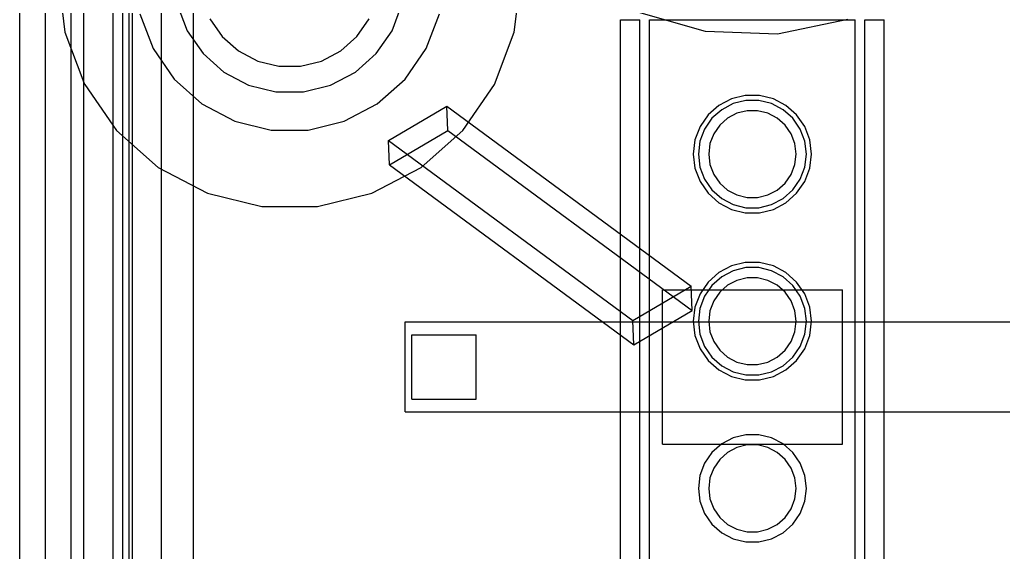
# Model space of a CAD drawing. Header units: millimetres. Extents: x -610 to 577, y -771 to 522.
# Drawn here: x 248 to 324.5, y -166.5 to -125.1 of the extents above; entities that cross this region are included whole.
import ezdxf

# ---------------------------------------------------------------- set-up
doc = ezdxf.new("R2010")
doc.units = ezdxf.units.MM
doc.layers.add('HIDDEN', color=8, linetype='Continuous')
doc.layers.add('VISIBLE', color=7, linetype='Continuous')

msp = doc.modelspace()

# ---------------------------------------------------------------- linework, layer by layer
at = {"layer": 'HIDDEN'}
for points in [[(248, -317.096), (248, -77.096)], [(250, -317.096), (250, -77.096)], [(250, -317.096), (250, -77.096)], [(250, -317.096), (250, -77.096)], [(250, -317.096), (250, -77.096)], [(250, -317.096), (250, -77.096)], [(250, -317.096), (250, -77.096)], [(252, -317.096), (252, -77.096)], [(253, -317.096), (253, -77.096)], [(255.25, -83.096), (255.25, -311.096)], [(256, -83.096), (256, -311.096)], [(256.75, -83.096), (256.75, -311.096)], [(256.75, -83.096), (256.75, -311.096)], [(256.5, -86.096), (256.5, -308.096)], [(256.5, -86.096), (256.5, -308.096)], [(259, -86.096), (259, -308.096)], [(259, -86.096), (259, -308.096)], [(261.5, -86.096), (261.5, -308.096)], [(261.5, -86.096), (261.5, -308.096)], [(251, -121.761), (251.523, -126.069)], [(286.477, -126.069), (287, -121.761)], [(260.262, -123.915), (261.031, -125.944)], [(276.969, -125.944), (277.738, -123.915)], [(257.349, -124.633), (258.375, -127.338)], [(279.625, -127.338), (280.651, -124.633)], [(301.361, -126.009), (295.983, -124.472)], [(262.802, -125.014), (263.76, -126.403)], [(274.24, -126.403), (275.198, -125.014)], [(294.75, -257.096), (294.75, -125.096)], [(294.75, -257.096), (294.75, -125.096)], [(294.75, -125.096), (296.25, -125.096)], [(294.75, -125.096), (296.25, -125.096)], [(296.25, -257.096), (296.25, -125.096)], [(296.25, -257.096), (296.25, -125.096)], [(297, -257.096), (297, -125.096)], [(297, -257.096), (297, -125.096)], [(297, -125.096), (313, -125.096)], [(297, -125.096), (313, -125.096)], [(312.426, -125.075), (306.95, -126.214)], [(313, -257.096), (313, -125.096)], [(313, -257.096), (313, -125.096)], [(313.75, -257.096), (313.75, -125.096)], [(313.75, -257.096), (313.75, -125.096)], [(313.75, -125.096), (315.25, -125.096)], [(313.75, -125.096), (315.25, -125.096)], [(315.25, -257.096), (315.25, -125.096)], [(315.25, -257.096), (315.25, -125.096)], [(251.523, -126.069), (253, -129.963)], [(261.031, -125.944), (262.263, -127.729)], [(275.737, -127.729), (276.969, -125.944)], [(284.938, -130.126), (286.477, -126.069)], [(306.95, -126.214), (301.361, -126.009)], [(263.76, -126.403), (265.024, -127.522)], [(272.976, -127.522), (274.24, -126.403)], [(258.375, -127.338), (260.018, -129.719)], [(262.263, -127.729), (263.887, -129.168)], [(265.024, -127.522), (266.518, -128.306)], [(271.482, -128.306), (272.976, -127.522)], [(274.113, -129.168), (275.737, -127.729)], [(277.982, -129.719), (279.625, -127.338)], [(266.518, -128.306), (268.156, -128.71)], [(269.844, -128.71), (271.482, -128.306)], [(263.887, -129.168), (265.809, -130.176)], [(268.156, -128.71), (269.844, -128.71)], [(272.191, -130.176), (274.113, -129.168)], [(260.018, -129.719), (262.183, -131.637)], [(275.817, -131.637), (277.982, -129.719)], [(265.809, -130.176), (267.915, -130.696)], [(267.915, -130.696), (270.085, -130.696)], [(270.085, -130.696), (272.191, -130.176)], [(282.473, -133.698), (284.938, -130.126)], [(303.369, -131.245), (302.387, -131.76)], [(303.369, -131.245), (302.387, -131.76)], [(304.446, -130.98), (303.369, -131.245)], [(304.446, -130.98), (303.369, -131.245)], [(304.494, -131.377), (303.511, -131.619)], [(304.494, -131.377), (303.511, -131.619)], [(305.554, -130.98), (304.446, -130.98)], [(305.554, -130.98), (304.446, -130.98)], [(305.506, -131.377), (304.494, -131.377)], [(305.506, -131.377), (304.494, -131.377)], [(306.489, -131.619), (305.506, -131.377)], [(306.489, -131.619), (305.506, -131.377)], [(306.631, -131.245), (305.554, -130.98)], [(306.631, -131.245), (305.554, -130.98)], [(307.613, -131.76), (306.631, -131.245)], [(307.613, -131.76), (306.631, -131.245)], [(262.183, -131.637), (264.745, -132.982)], [(273.255, -132.982), (275.817, -131.637)], [(276.696, -134.477), (281.236, -131.823)], [(281.236, -131.823), (300.236, -145.823)], [(281.304, -133.715), (281.236, -131.823)], [(302.387, -131.76), (301.557, -132.496)], [(302.387, -131.76), (301.557, -132.496)], [(302.614, -132.089), (301.856, -132.761)], [(302.614, -132.089), (301.856, -132.761)], [(303.511, -131.619), (302.614, -132.089)], [(303.511, -131.619), (302.614, -132.089)], [(303.794, -132.367), (303.069, -132.748)], [(303.794, -132.367), (303.069, -132.748)], [(304.59, -132.171), (303.794, -132.367)], [(304.59, -132.171), (303.794, -132.367)], [(305.41, -132.171), (304.59, -132.171)], [(305.41, -132.171), (304.59, -132.171)], [(306.206, -132.367), (305.41, -132.171)], [(306.206, -132.367), (305.41, -132.171)], [(306.931, -132.748), (306.206, -132.367)], [(306.931, -132.748), (306.206, -132.367)], [(307.386, -132.089), (306.489, -131.619)], [(307.386, -132.089), (306.489, -131.619)], [(308.144, -132.761), (307.386, -132.089)], [(308.144, -132.761), (307.386, -132.089)], [(308.443, -132.496), (307.613, -131.76)], [(308.443, -132.496), (307.613, -131.76)], [(264.745, -132.982), (267.554, -133.674)], [(270.446, -133.674), (273.255, -132.982)], [(301.557, -132.496), (300.927, -133.408)], [(301.557, -132.496), (300.927, -133.408)], [(301.856, -132.761), (301.281, -133.594)], [(301.856, -132.761), (301.281, -133.594)], [(303.069, -132.748), (302.455, -133.291)], [(303.069, -132.748), (302.455, -133.291)], [(307.545, -133.291), (306.931, -132.748)], [(307.545, -133.291), (306.931, -132.748)], [(308.719, -133.594), (308.144, -132.761)], [(308.719, -133.594), (308.144, -132.761)], [(309.073, -133.408), (308.443, -132.496)], [(309.073, -133.408), (308.443, -132.496)], [(255.25, -133.297), (255.527, -133.698)], [(255.527, -133.698), (258.775, -136.575)], [(267.554, -133.674), (270.446, -133.674)], [(276.764, -136.369), (281.304, -133.715)], [(279.225, -136.575), (282.473, -133.698)], [(281.304, -133.715), (300.304, -147.715)], [(300.927, -133.408), (300.534, -134.445)], [(300.927, -133.408), (300.534, -134.445)], [(301.281, -133.594), (300.922, -134.541)], [(301.281, -133.594), (300.922, -134.541)], [(302.455, -133.291), (301.989, -133.966)], [(302.455, -133.291), (301.989, -133.966)], [(308.011, -133.966), (307.545, -133.291)], [(308.011, -133.966), (307.545, -133.291)], [(309.078, -134.541), (308.719, -133.594)], [(309.078, -134.541), (308.719, -133.594)], [(309.466, -134.445), (309.073, -133.408)], [(309.466, -134.445), (309.073, -133.408)], [(276.696, -134.477), (295.696, -148.477)], [(276.764, -136.369), (276.696, -134.477)], [(300.534, -134.445), (300.4, -135.546)], [(300.534, -134.445), (300.4, -135.546)], [(300.922, -134.541), (300.8, -135.546)], [(300.922, -134.541), (300.8, -135.546)], [(301.989, -133.966), (301.699, -134.732)], [(301.989, -133.966), (301.699, -134.732)], [(308.301, -134.732), (308.011, -133.966)], [(308.301, -134.732), (308.011, -133.966)], [(309.2, -135.546), (309.078, -134.541)], [(309.2, -135.546), (309.078, -134.541)], [(309.6, -135.546), (309.466, -134.445)], [(309.6, -135.546), (309.466, -134.445)], [(301.699, -134.732), (301.6, -135.546)], [(301.699, -134.732), (301.6, -135.546)], [(308.4, -135.546), (308.301, -134.732)], [(308.4, -135.546), (308.301, -134.732)], [(300.4, -135.546), (300.534, -136.647)], [(300.4, -135.546), (300.534, -136.647)], [(300.8, -135.546), (300.922, -136.551)], [(300.8, -135.546), (300.922, -136.551)], [(301.6, -135.546), (301.699, -136.36)], [(301.6, -135.546), (301.699, -136.36)], [(308.301, -136.36), (308.4, -135.546)], [(308.301, -136.36), (308.4, -135.546)], [(309.078, -136.551), (309.2, -135.546)], [(309.078, -136.551), (309.2, -135.546)], [(309.466, -136.647), (309.6, -135.546)], [(309.466, -136.647), (309.6, -135.546)], [(258.775, -136.575), (262.617, -138.592)], [(275.383, -138.592), (279.225, -136.575)], [(276.764, -136.369), (295.764, -150.369)], [(300.534, -136.647), (300.927, -137.684)], [(300.534, -136.647), (300.927, -137.684)], [(300.922, -136.551), (301.281, -137.498)], [(300.922, -136.551), (301.281, -137.498)], [(301.699, -136.36), (301.989, -137.126)], [(301.699, -136.36), (301.989, -137.126)], [(308.011, -137.126), (308.301, -136.36)], [(308.011, -137.126), (308.301, -136.36)], [(308.719, -137.498), (309.078, -136.551)], [(308.719, -137.498), (309.078, -136.551)], [(309.073, -137.684), (309.466, -136.647)], [(309.073, -137.684), (309.466, -136.647)], [(300.927, -137.684), (301.557, -138.596)], [(300.927, -137.684), (301.557, -138.596)], [(301.281, -137.498), (301.856, -138.331)], [(301.281, -137.498), (301.856, -138.331)], [(301.989, -137.126), (302.455, -137.801)], [(301.989, -137.126), (302.455, -137.801)], [(307.545, -137.801), (308.011, -137.126)], [(307.545, -137.801), (308.011, -137.126)], [(308.144, -138.331), (308.719, -137.498)], [(308.144, -138.331), (308.719, -137.498)], [(308.443, -138.596), (309.073, -137.684)], [(308.443, -138.596), (309.073, -137.684)], [(301.856, -138.331), (302.614, -139.003)], [(301.856, -138.331), (302.614, -139.003)], [(302.455, -137.801), (303.069, -138.344)], [(302.455, -137.801), (303.069, -138.344)], [(303.069, -138.344), (303.794, -138.725)], [(303.069, -138.344), (303.794, -138.725)], [(306.206, -138.725), (306.931, -138.344)], [(306.206, -138.725), (306.931, -138.344)], [(306.931, -138.344), (307.545, -137.801)], [(306.931, -138.344), (307.545, -137.801)], [(307.386, -139.003), (308.144, -138.331)], [(307.386, -139.003), (308.144, -138.331)], [(262.617, -138.592), (266.83, -139.63)], [(271.17, -139.63), (275.383, -138.592)], [(301.557, -138.596), (302.387, -139.332)], [(301.557, -138.596), (302.387, -139.332)], [(302.614, -139.003), (303.511, -139.473)], [(302.614, -139.003), (303.511, -139.473)], [(303.794, -138.725), (304.59, -138.921)], [(303.794, -138.725), (304.59, -138.921)], [(304.59, -138.921), (305.41, -138.921)], [(304.59, -138.921), (305.41, -138.921)], [(305.41, -138.921), (306.206, -138.725)], [(305.41, -138.921), (306.206, -138.725)], [(306.489, -139.473), (307.386, -139.003)], [(306.489, -139.473), (307.386, -139.003)], [(307.613, -139.332), (308.443, -138.596)], [(307.613, -139.332), (308.443, -138.596)], [(266.83, -139.63), (271.17, -139.63)], [(302.387, -139.332), (303.369, -139.847)], [(302.387, -139.332), (303.369, -139.847)], [(303.369, -139.847), (304.446, -140.112)], [(303.369, -139.847), (304.446, -140.112)], [(303.511, -139.473), (304.494, -139.715)], [(303.511, -139.473), (304.494, -139.715)], [(304.494, -139.715), (305.506, -139.715)], [(304.494, -139.715), (305.506, -139.715)], [(305.506, -139.715), (306.489, -139.473)], [(305.506, -139.715), (306.489, -139.473)], [(305.554, -140.112), (306.631, -139.847)], [(305.554, -140.112), (306.631, -139.847)], [(306.631, -139.847), (307.613, -139.332)], [(306.631, -139.847), (307.613, -139.332)], [(304.446, -140.112), (305.554, -140.112)], [(304.446, -140.112), (305.554, -140.112)], [(303.369, -144.245), (302.387, -144.76)], [(303.369, -144.245), (302.387, -144.76)], [(303.511, -144.619), (302.614, -145.089)], [(303.511, -144.619), (302.614, -145.089)], [(304.446, -143.98), (303.369, -144.245)], [(304.446, -143.98), (303.369, -144.245)], [(304.494, -144.377), (303.511, -144.619)], [(304.494, -144.377), (303.511, -144.619)], [(305.554, -143.98), (304.446, -143.98)], [(305.554, -143.98), (304.446, -143.98)], [(305.506, -144.377), (304.494, -144.377)], [(305.506, -144.377), (304.494, -144.377)], [(306.489, -144.619), (305.506, -144.377)], [(306.489, -144.619), (305.506, -144.377)], [(306.631, -144.245), (305.554, -143.98)], [(306.631, -144.245), (305.554, -143.98)], [(307.386, -145.089), (306.489, -144.619)], [(307.386, -145.089), (306.489, -144.619)], [(307.613, -144.76), (306.631, -144.245)], [(307.613, -144.76), (306.631, -144.245)], [(302.387, -144.76), (301.557, -145.496)], [(302.387, -144.76), (301.557, -145.496)], [(302.614, -145.089), (301.856, -145.761)], [(302.614, -145.089), (301.856, -145.761)], [(303.794, -145.367), (303.069, -145.748)], [(303.794, -145.367), (303.069, -145.748)], [(304.59, -145.171), (303.794, -145.367)], [(304.59, -145.171), (303.794, -145.367)], [(305.41, -145.171), (304.59, -145.171)], [(305.41, -145.171), (304.59, -145.171)], [(306.206, -145.367), (305.41, -145.171)], [(306.206, -145.367), (305.41, -145.171)], [(306.931, -145.748), (306.206, -145.367)], [(306.931, -145.748), (306.206, -145.367)], [(308.144, -145.761), (307.386, -145.089)], [(308.144, -145.761), (307.386, -145.089)], [(308.443, -145.496), (307.613, -144.76)], [(308.443, -145.496), (307.613, -144.76)], [(295.696, -148.477), (300.236, -145.823)], [(298, -158.096), (298, -146.096)], [(298, -158.096), (298, -146.096)], [(298, -146.096), (312, -146.096)], [(298, -146.096), (312, -146.096)], [(300.304, -147.715), (300.236, -145.823)], [(301.557, -145.496), (300.927, -146.408)], [(301.557, -145.496), (300.927, -146.408)], [(301.856, -145.761), (301.281, -146.594)], [(301.856, -145.761), (301.281, -146.594)], [(303.069, -145.748), (302.455, -146.291)], [(303.069, -145.748), (302.455, -146.291)], [(307.545, -146.291), (306.931, -145.748)], [(307.545, -146.291), (306.931, -145.748)], [(308.719, -146.594), (308.144, -145.761)], [(308.719, -146.594), (308.144, -145.761)], [(309.073, -146.408), (308.443, -145.496)], [(309.073, -146.408), (308.443, -145.496)], [(312, -158.096), (312, -146.096)], [(312, -158.096), (312, -146.096)], [(300.927, -146.408), (300.534, -147.445)], [(300.927, -146.408), (300.534, -147.445)], [(301.281, -146.594), (300.922, -147.541)], [(301.281, -146.594), (300.922, -147.541)], [(302.455, -146.291), (301.989, -146.966)], [(302.455, -146.291), (301.989, -146.966)], [(308.011, -146.966), (307.545, -146.291)], [(308.011, -146.966), (307.545, -146.291)], [(309.078, -147.541), (308.719, -146.594)], [(309.078, -147.541), (308.719, -146.594)], [(309.466, -147.445), (309.073, -146.408)], [(309.466, -147.445), (309.073, -146.408)], [(300.534, -147.445), (300.4, -148.546)], [(300.534, -147.445), (300.4, -148.546)], [(300.922, -147.541), (300.8, -148.546)], [(300.922, -147.541), (300.8, -148.546)], [(301.989, -146.966), (301.699, -147.732)], [(301.989, -146.966), (301.699, -147.732)], [(308.301, -147.732), (308.011, -146.966)], [(308.301, -147.732), (308.011, -146.966)], [(309.2, -148.546), (309.078, -147.541)], [(309.2, -148.546), (309.078, -147.541)], [(309.6, -148.546), (309.466, -147.445)], [(309.6, -148.546), (309.466, -147.445)], [(295.764, -150.369), (300.304, -147.715)], [(301.699, -147.732), (301.6, -148.546)], [(301.699, -147.732), (301.6, -148.546)], [(308.4, -148.546), (308.301, -147.732)], [(308.4, -148.546), (308.301, -147.732)], [(278, -155.596), (278, -148.596)], [(278, -155.596), (278, -148.596)], [(278, -148.596), (332, -148.596)], [(278, -148.596), (332, -148.596)], [(295.764, -150.369), (295.696, -148.477)], [(300.4, -148.546), (300.534, -149.647)], [(300.4, -148.546), (300.534, -149.647)], [(300.8, -148.546), (300.922, -149.551)], [(300.8, -148.546), (300.922, -149.551)], [(301.6, -148.546), (301.699, -149.36)], [(301.6, -148.546), (301.699, -149.36)], [(308.301, -149.36), (308.4, -148.546)], [(308.301, -149.36), (308.4, -148.546)], [(309.078, -149.551), (309.2, -148.546)], [(309.078, -149.551), (309.2, -148.546)], [(309.466, -149.647), (309.6, -148.546)], [(309.466, -149.647), (309.6, -148.546)], [(278.5, -154.596), (278.5, -149.596)], [(278.5, -154.596), (278.5, -149.596)], [(278.5, -149.596), (283.5, -149.596)], [(278.5, -149.596), (283.5, -149.596)], [(283.5, -154.596), (283.5, -149.596)], [(283.5, -154.596), (283.5, -149.596)], [(300.534, -149.647), (300.927, -150.684)], [(300.534, -149.647), (300.927, -150.684)], [(300.922, -149.551), (301.281, -150.498)], [(300.922, -149.551), (301.281, -150.498)], [(301.699, -149.36), (301.989, -150.126)], [(301.699, -149.36), (301.989, -150.126)], [(308.011, -150.126), (308.301, -149.36)], [(308.011, -150.126), (308.301, -149.36)], [(308.719, -150.498), (309.078, -149.551)], [(308.719, -150.498), (309.078, -149.551)], [(309.073, -150.684), (309.466, -149.647)], [(309.073, -150.684), (309.466, -149.647)], [(300.927, -150.684), (301.557, -151.596)], [(300.927, -150.684), (301.557, -151.596)], [(301.281, -150.498), (301.856, -151.331)], [(301.281, -150.498), (301.856, -151.331)], [(301.989, -150.126), (302.455, -150.801)], [(301.989, -150.126), (302.455, -150.801)], [(307.545, -150.801), (308.011, -150.126)], [(307.545, -150.801), (308.011, -150.126)], [(308.144, -151.331), (308.719, -150.498)], [(308.144, -151.331), (308.719, -150.498)], [(308.443, -151.596), (309.073, -150.684)], [(308.443, -151.596), (309.073, -150.684)], [(301.856, -151.331), (302.614, -152.003)], [(301.856, -151.331), (302.614, -152.003)], [(302.455, -150.801), (303.069, -151.344)], [(302.455, -150.801), (303.069, -151.344)], [(303.069, -151.344), (303.794, -151.725)], [(303.069, -151.344), (303.794, -151.725)], [(306.206, -151.725), (306.931, -151.344)], [(306.206, -151.725), (306.931, -151.344)], [(306.931, -151.344), (307.545, -150.801)], [(306.931, -151.344), (307.545, -150.801)], [(307.386, -152.003), (308.144, -151.331)], [(307.386, -152.003), (308.144, -151.331)], [(301.557, -151.596), (302.387, -152.332)], [(301.557, -151.596), (302.387, -152.332)], [(302.614, -152.003), (303.511, -152.473)], [(302.614, -152.003), (303.511, -152.473)], [(303.794, -151.725), (304.59, -151.921)], [(303.794, -151.725), (304.59, -151.921)], [(304.59, -151.921), (305.41, -151.921)], [(304.59, -151.921), (305.41, -151.921)], [(305.41, -151.921), (306.206, -151.725)], [(305.41, -151.921), (306.206, -151.725)], [(306.489, -152.473), (307.386, -152.003)], [(306.489, -152.473), (307.386, -152.003)], [(307.613, -152.332), (308.443, -151.596)], [(307.613, -152.332), (308.443, -151.596)], [(302.387, -152.332), (303.369, -152.847)], [(302.387, -152.332), (303.369, -152.847)], [(303.369, -152.847), (304.446, -153.112)], [(303.369, -152.847), (304.446, -153.112)], [(303.511, -152.473), (304.494, -152.715)], [(303.511, -152.473), (304.494, -152.715)], [(304.494, -152.715), (305.506, -152.715)], [(304.494, -152.715), (305.506, -152.715)], [(305.506, -152.715), (306.489, -152.473)], [(305.506, -152.715), (306.489, -152.473)], [(305.554, -153.112), (306.631, -152.847)], [(305.554, -153.112), (306.631, -152.847)], [(306.631, -152.847), (307.613, -152.332)], [(306.631, -152.847), (307.613, -152.332)], [(304.446, -153.112), (305.554, -153.112)], [(304.446, -153.112), (305.554, -153.112)], [(278.5, -154.596), (283.5, -154.596)], [(278.5, -154.596), (283.5, -154.596)], [(278, -155.596), (332, -155.596)], [(278, -155.596), (332, -155.596)], [(303.511, -157.619), (302.614, -158.089)], [(303.511, -157.619), (302.614, -158.089)], [(304.494, -157.377), (303.511, -157.619)], [(304.494, -157.377), (303.511, -157.619)], [(305.506, -157.377), (304.494, -157.377)], [(305.506, -157.377), (304.494, -157.377)], [(306.489, -157.619), (305.506, -157.377)], [(306.489, -157.619), (305.506, -157.377)], [(307.386, -158.089), (306.489, -157.619)], [(307.386, -158.089), (306.489, -157.619)], [(298, -158.096), (312, -158.096)], [(298, -158.096), (312, -158.096)], [(302.614, -158.089), (301.856, -158.761)], [(302.614, -158.089), (301.856, -158.761)], [(303.794, -158.367), (303.069, -158.748)], [(303.794, -158.367), (303.069, -158.748)], [(304.59, -158.171), (303.794, -158.367)], [(304.59, -158.171), (303.794, -158.367)], [(305.41, -158.171), (304.59, -158.171)], [(305.41, -158.171), (304.59, -158.171)], [(306.206, -158.367), (305.41, -158.171)], [(306.206, -158.367), (305.41, -158.171)], [(306.931, -158.748), (306.206, -158.367)], [(306.931, -158.748), (306.206, -158.367)], [(308.144, -158.761), (307.386, -158.089)], [(308.144, -158.761), (307.386, -158.089)], [(301.856, -158.761), (301.281, -159.594)], [(301.856, -158.761), (301.281, -159.594)], [(303.069, -158.748), (302.455, -159.291)], [(303.069, -158.748), (302.455, -159.291)], [(307.545, -159.291), (306.931, -158.748)], [(307.545, -159.291), (306.931, -158.748)], [(308.719, -159.594), (308.144, -158.761)], [(308.719, -159.594), (308.144, -158.761)], [(301.281, -159.594), (300.922, -160.541)], [(301.281, -159.594), (300.922, -160.541)], [(302.455, -159.291), (301.989, -159.966)], [(302.455, -159.291), (301.989, -159.966)], [(308.011, -159.966), (307.545, -159.291)], [(308.011, -159.966), (307.545, -159.291)], [(309.078, -160.541), (308.719, -159.594)], [(309.078, -160.541), (308.719, -159.594)], [(300.922, -160.541), (300.8, -161.546)], [(300.922, -160.541), (300.8, -161.546)], [(301.989, -159.966), (301.699, -160.732)], [(301.989, -159.966), (301.699, -160.732)], [(308.301, -160.732), (308.011, -159.966)], [(308.301, -160.732), (308.011, -159.966)], [(309.2, -161.546), (309.078, -160.541)], [(309.2, -161.546), (309.078, -160.541)], [(301.699, -160.732), (301.6, -161.546)], [(301.699, -160.732), (301.6, -161.546)], [(308.4, -161.546), (308.301, -160.732)], [(308.4, -161.546), (308.301, -160.732)], [(300.8, -161.546), (300.922, -162.551)], [(300.8, -161.546), (300.922, -162.551)], [(301.6, -161.546), (301.699, -162.36)], [(301.6, -161.546), (301.699, -162.36)], [(308.301, -162.36), (308.4, -161.546)], [(308.301, -162.36), (308.4, -161.546)], [(309.078, -162.551), (309.2, -161.546)], [(309.078, -162.551), (309.2, -161.546)], [(300.922, -162.551), (301.281, -163.498)], [(300.922, -162.551), (301.281, -163.498)], [(301.699, -162.36), (301.989, -163.126)], [(301.699, -162.36), (301.989, -163.126)], [(308.011, -163.126), (308.301, -162.36)], [(308.011, -163.126), (308.301, -162.36)], [(308.719, -163.498), (309.078, -162.551)], [(308.719, -163.498), (309.078, -162.551)], [(301.281, -163.498), (301.856, -164.331)], [(301.281, -163.498), (301.856, -164.331)], [(301.989, -163.126), (302.455, -163.801)], [(301.989, -163.126), (302.455, -163.801)], [(307.545, -163.801), (308.011, -163.126)], [(307.545, -163.801), (308.011, -163.126)], [(308.144, -164.331), (308.719, -163.498)], [(308.144, -164.331), (308.719, -163.498)], [(301.856, -164.331), (302.614, -165.003)], [(301.856, -164.331), (302.614, -165.003)], [(302.455, -163.801), (303.069, -164.344)], [(302.455, -163.801), (303.069, -164.344)], [(303.069, -164.344), (303.794, -164.725)], [(303.069, -164.344), (303.794, -164.725)], [(306.206, -164.725), (306.931, -164.344)], [(306.206, -164.725), (306.931, -164.344)], [(306.931, -164.344), (307.545, -163.801)], [(306.931, -164.344), (307.545, -163.801)], [(307.386, -165.003), (308.144, -164.331)], [(307.386, -165.003), (308.144, -164.331)], [(302.614, -165.003), (303.511, -165.473)], [(302.614, -165.003), (303.511, -165.473)], [(303.794, -164.725), (304.59, -164.921)], [(303.794, -164.725), (304.59, -164.921)], [(304.59, -164.921), (305.41, -164.921)], [(304.59, -164.921), (305.41, -164.921)], [(305.41, -164.921), (306.206, -164.725)], [(305.41, -164.921), (306.206, -164.725)], [(306.489, -165.473), (307.386, -165.003)], [(306.489, -165.473), (307.386, -165.003)], [(303.511, -165.473), (304.494, -165.715)], [(303.511, -165.473), (304.494, -165.715)], [(304.494, -165.715), (305.506, -165.715)], [(304.494, -165.715), (305.506, -165.715)], [(305.506, -165.715), (306.489, -165.473)], [(305.506, -165.715), (306.489, -165.473)]]:
    msp.add_lwpolyline(points, dxfattribs=at)
at = {"layer": 'VISIBLE'}
for points in [[(248, -317.096), (248, -117.096)], [(252, -317.096), (252, -117.096)], [(253, -315.096), (253, -117.096)], [(255.25, -117.096), (255.25, -311.096)], [(256, -117.096), (256, -311.096)], [(253, -129.963), (253.062, -130.126)], [(253.062, -130.126), (255.25, -133.297)]]:
    msp.add_lwpolyline(points, dxfattribs=at)

doc.saveas('drawing.dxf')
